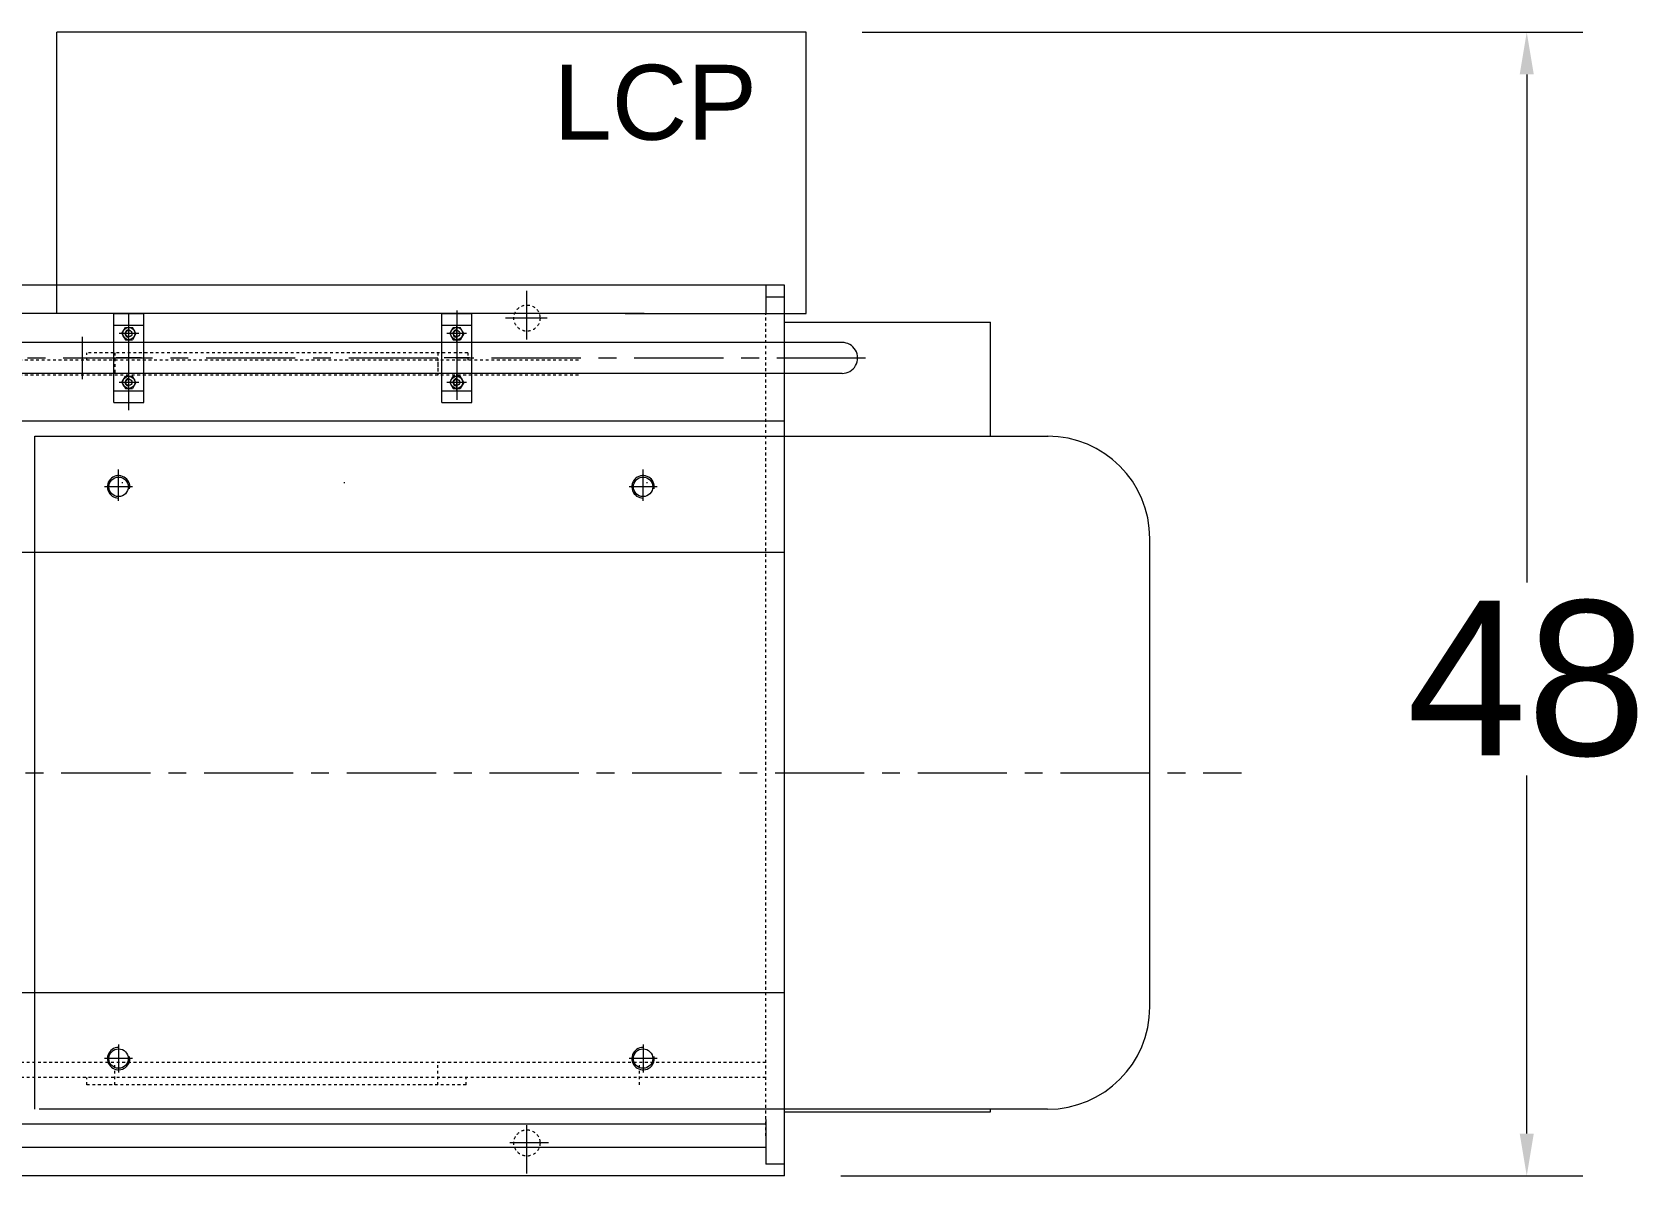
# Model space of a CAD drawing. Header units: inches. Extents: x 0 to 22015, y 0 to 16774.
# Drawn here: x 18722 to 20443, y 6713 to 7933 of the extents above; entities that cross this region are included whole.
import ezdxf

# ---------------------------------------------------------------- set-up
doc = ezdxf.new("R2010")
doc.units = ezdxf.units.IN
doc.header["$MEASUREMENT"] = 0
doc.linetypes.add('CENTER', pattern=[50.8, 31.75, -6.35, 6.35, -6.35])
doc.linetypes.add('EB_DASH', pattern=[6, 3, -3])
doc.layers.get('Defpoints').update_dxf_attribs({"lineweight": 5})
for name, color, linetype, lineweight in [('06___ANNOTATIONS', 7, 'Continuous', 5), ('CAXA0', 7, 'Continuous', 5), ('CAXA1', 5, 'CENTER', 5), ('CAXA2', 6, 'EB_DASH', 5)]:
    doc.layers.add(name, color=color, linetype=linetype, lineweight=lineweight)
doc.styles.add('Roman', font='arial.ttf')
doc.styles.get("Standard").update_dxf_attribs({"font": 'arial.ttf'})
doc.dimstyles.new('ISO-25', dxfattribs={"dimscale": 30, "dimtxt": 1.5, "dimasz": 1.5, "dimexe": 2, "dimexo": 2, "dimtad": 1, "dimtih": 1, "dimtoh": 1, "dimdec": 1, "dimlfac": 0.03937, "dimdsep": 46, "dimtxsty": 'Standard', "dimcen": 2.5, "dimclrd": 7, "dimclre": 7, "dimclrt": 7, "dimadec": 0, "dimazin": 0, "dimtfac": 1, "dimtdec": 1, "dimtmove": 0, "dimatfit": 3, "dimfxl": 1, "dimlwd": 5, "dimlwe": 5, "dimarcsym": 0})

# ---------------------------------------------------------------- blocks, each defined once
blk = doc.blocks.new('*D49')
at = {"color": 7, "linetype": 'Continuous', "lineweight": 5, "transparency": 16777216}
for p, q in [((19608.6, 7933), (20378, 7933)), ((20318, 7888), (20318, 7345.8)), ((20318, 6758), (20318, 7139.9)), ((19585.6, 6713), (20378, 6713))]:
    blk.add_line(p, q, dxfattribs=at)
at = {"color": 7, "transparency": 16777216}
for points in [[(20310.5, 7888), (20325.5, 7888), (20318, 7933)], [(20310.5, 6758), (20325.5, 6758), (20318, 6713)]]:
    blk.add_solid(points, dxfattribs=at)
at = {"layer": 'Defpoints', "color": 0, "transparency": 16777216}
for p in [(19548.6, 7933), (19525.6, 6713), (20318, 6713)]:
    blk.add_point(p, dxfattribs=at)
at = {"color": 7, "lineweight": 5, "transparency": 16777216, "insert": (20318, 7242.8), "char_height": 165, "attachment_point": 5, "style": 'Roman'}
blk.add_mtext('48', dxfattribs=at)

msp = doc.modelspace()

# ---------------------------------------------------------------- linework, layer by layer
at = {"color": 7, "lineweight": 5}
for p, q in [((19525.56, 7623.7), (19745.55, 7623.7)), ((19745.5, 7501.97), (19745.55, 7623.7)), ((19525.56, 6781.07), (19745.55, 6781.07)), ((19745.55, 6781.07), (19745.55, 6783.97))]:
    msp.add_line(p, q, dxfattribs=at)
at = {"layer": 'CAXA0', "color": 7, "linetype": 'Continuous', "lineweight": 5}
for p, q in [((18748.56, 7632.98), (18748.56, 7932.98)), ((19548.56, 7932.98), (18748.56, 7932.98)), ((19548.56, 7632.98), (19548.56, 7932.98)), ((19525.56, 7662.98), (17825.55, 7662.98)), ((19505.56, 7662.98), (19505.56, 7632.96)), ((19525.56, 6712.97), (19525.56, 7662.98)), ((19505.56, 7650.48), (19505.56, 7632.98)), ((19525.56, 7650.48), (19505.56, 7650.48)), ((19375.56, 7632.98), (18188.76, 7632.98)), ((18809.56, 7632.97), (18841.56, 7632.97)), ((18809.56, 7537.97), (18809.56, 7632.97)), ((18841.56, 7537.97), (18841.56, 7632.97)), ((19159.56, 7632.97), (19191.56, 7632.97)), ((19159.56, 7537.97), (19159.56, 7632.97)), ((19191.56, 7537.97), (19191.56, 7632.97)), ((19355.56, 7632.98), (19548.56, 7632.98)), ((19448.56, 7632.96), (19498.56, 7632.96)), ((18809.56, 7620.47), (18841.56, 7620.47)), ((18818.05, 7611.47), (18821.8, 7617.97)), ((18818.05, 7611.47), (18821.8, 7604.97)), ((18821.8, 7617.97), (18829.31, 7617.97)), ((18821.8, 7604.97), (18829.31, 7604.97)), ((18833.06, 7611.47), (18829.31, 7617.97)), ((18833.06, 7611.47), (18829.31, 7604.97)), ((19159.56, 7620.47), (19191.56, 7620.47)), ((19168.05, 7611.47), (19171.8, 7617.97)), ((19168.05, 7611.47), (19171.8, 7604.97)), ((19171.8, 7617.97), (19179.31, 7617.97)), ((19171.8, 7604.97), (19179.31, 7604.97)), ((19183.06, 7611.47), (19179.31, 7617.97)), ((19183.06, 7611.47), (19179.31, 7604.97)), ((19587.25, 7601.97), (18592.46, 7601.97)), ((19587.09, 7568.97), (18592.46, 7568.97)), ((18818.05, 7559.47), (18821.8, 7565.97)), ((18818.05, 7559.47), (18821.8, 7552.97)), ((18821.8, 7565.97), (18829.31, 7565.97)), ((18833.06, 7559.47), (18829.31, 7565.97)), ((18833.06, 7559.47), (18829.31, 7552.97)), ((19168.05, 7559.47), (19171.8, 7565.97)), ((19168.05, 7559.47), (19171.8, 7552.97)), ((19171.8, 7565.97), (19179.31, 7565.97)), ((19183.06, 7559.47), (19179.31, 7565.97)), ((19183.06, 7559.47), (19179.31, 7552.97)), ((18809.56, 7550.47), (18841.56, 7550.47)), ((18809.56, 7537.97), (18841.56, 7537.97)), ((18821.8, 7552.97), (18829.31, 7552.97)), ((19159.56, 7550.47), (19191.56, 7550.47)), ((19159.56, 7537.97), (19191.56, 7537.97)), ((19171.8, 7552.97), (19179.31, 7552.97)), ((19525.56, 7517.97), (18709.84, 7517.97)), ((18725.04, 6783.97), (18725.04, 7501.98)), ((18725.04, 7501.9), (19807.11, 7501.97)), ((19915.56, 6893.1), (19915.56, 7392.85)), ((19525.56, 7377.97), (18709.84, 7377.97)), ((19525.56, 6742.97), (19525.56, 7022.97)), ((19525.56, 6907.98), (18709.84, 6907.98)), ((19806.43, 6783.97), (18729.89, 6783.97)), ((19505.56, 6767.98), (18709.84, 6767.98)), ((19505.56, 6772.97), (19505.56, 6725.47)), ((19505.56, 6742.97), (17825.55, 6742.97)), ((19525.56, 6712.97), (17825.55, 6712.97)), ((19525.56, 6725.47), (19505.56, 6725.47))]:
    msp.add_line(p, q, dxfattribs=at)
for centre, radius in [((18825.56, 7611.47), 6.5), ((18825.56, 7611.47), 3.4), ((19175.56, 7611.47), 6.5), ((19175.56, 7611.47), 3.4), ((18825.56, 7559.47), 6.5), ((18825.56, 7559.47), 3.4), ((19175.56, 7559.47), 6.5), ((19175.56, 7559.47), 3.4), ((18814.56, 7447.98), 10.38), ((19374.56, 7447.98), 10.38), ((18814.56, 6837.97), 10.38), ((19374.56, 6837.97), 10.38)]:
    msp.add_circle(centre, radius, dxfattribs=at)
for centre, radius, start, end in [((18825.56, 7611.47), 4, 80, 270), ((19175.56, 7611.47), 4, 80, 270), ((19587.09, 7585.47), 16.5, 270, 90.56351), ((18825.56, 7559.47), 4, 80, 270), ((19175.56, 7559.47), 4, 80, 270), ((19806.43, 7392.85), 109.13, 0, 90), ((18814.56, 7447.98), 12, 350, 270), ((19374.56, 7447.98), 12, 350, 270), ((19806.43, 6893.1), 109.13, 270, 0), ((18814.56, 6837.97), 12, 90, 10), ((19374.56, 6837.97), 12, 90, 10)]:
    msp.add_arc(centre, radius, start, end, dxfattribs=at)
at = {"layer": 'CAXA1', "linetype": 'CENTER', "lineweight": 5, "ltscale": 3}
for p, q in [((19250.55, 7605.27), (19250.55, 7656.98)), ((18825.56, 7529.67), (18825.56, 7641.31)), ((18825.61, 7607.93), (18825.61, 7632.97)), ((19175.56, 7636.17), (19175.56, 7532.35)), ((19271.97, 7627.97), (19227.81, 7627.97)), ((18775.56, 7607.93), (18775.56, 7563.01)), ((18836.06, 7611.47), (18815.05, 7611.47)), ((18825.56, 7601.97), (18825.56, 7620.97)), ((19186.06, 7611.47), (19165.05, 7611.47)), ((19175.56, 7601.97), (19175.56, 7620.97)), ((18298.32, 7585.47), (19612.16, 7585.47)), ((18839.06, 7585.47), (18812.05, 7585.47)), ((19189.06, 7585.47), (19162.05, 7585.47)), ((18836.06, 7559.47), (18815.05, 7559.47)), ((18825.56, 7549.97), (18825.56, 7568.97)), ((19186.06, 7559.47), (19165.05, 7559.47)), ((19175.56, 7549.97), (19175.56, 7568.97)), ((18814.56, 7432.98), (18814.56, 7466.31)), ((18814.56, 7432.98), (18814.56, 7462.98)), ((19374.56, 7432.98), (19374.56, 7466.31)), ((19374.56, 7432.98), (19374.56, 7462.98)), ((18829.56, 7447.98), (18799.56, 7447.98)), ((19389.56, 7447.98), (19359.56, 7447.98)), ((17839.01, 7142.96), (20013.42, 7142.96)), ((18814.56, 6852.97), (18814.56, 6822.97)), ((19374.56, 6852.97), (19374.56, 6822.97)), ((18829.56, 6837.97), (18799.56, 6837.97)), ((19389.56, 6837.97), (19359.56, 6837.97)), ((19250.55, 6715.27), (19250.55, 6766.98)), ((19273.56, 6747.97), (19232.17, 6747.97))]:
    msp.add_line(p, q, dxfattribs=at)
at = {"layer": 'CAXA2', "color": 7, "linetype": 'EB_DASH', "lineweight": 5}
for p, q in [((19505.56, 6755.47), (19505.56, 7632.98)), ((18780.56, 7582.98), (18780.56, 7590.98)), ((19187.35, 7590.98), (18780.56, 7590.98)), ((18810.56, 7590.98), (18810.56, 7566.98)), ((19155.56, 7590.98), (19155.56, 7570.98)), ((19187.35, 7590.98), (19187.35, 7582.98)), ((19305.56, 7582.98), (17825.55, 7582.98)), ((19155.56, 7580.98), (19155.56, 7566.98)), ((19305.56, 7566.98), (18396.06, 7566.98)), ((18818.56, 7452.98), (18818.56, 7451.98)), ((19055.56, 7452.98), (19055.56, 7451.98)), ((19378.56, 7452.98), (19378.56, 7451.98)), ((19505.56, 6833.97), (17825.55, 6833.97)), ((18810.56, 6809.97), (18810.56, 6833.97)), ((19155.56, 6809.97), (19155.56, 6833.97)), ((19370.56, 6809.97), (19370.56, 6833.97)), ((19505.56, 6817.97), (17825.55, 6817.97)), ((18780.56, 6809.97), (18780.56, 6817.97)), ((19185.56, 6809.97), (19185.56, 6817.97)), ((19185.56, 6809.97), (18780.56, 6809.97))]:
    msp.add_line(p, q, dxfattribs=at)
for centre in [(19250.55, 7627.97), (19250.55, 6747.97)]:
    msp.add_circle(centre, 14, dxfattribs=at)

# ---------------------------------------------------------------- texts
at = {"layer": '06___ANNOTATIONS', "color": 7, "linetype": 'Continuous', "lineweight": 5, "insert": (19278.84, 7857.69), "char_height": 80, "width": 4297.3632, "attachment_point": 4, "style": 'Roman'}
msp.add_mtext('LCP', dxfattribs=at)

# ---------------------------------------------------------------- dimensions: what is measured, and where the dimension line sits
at = {"color": 7, "lineweight": 5}
dim = msp.add_linear_dim(base=(20318.01, 6712.97), p1=(19548.56, 7932.98), p2=(19525.56, 6712.97), angle=90, dimstyle='ISO-25', override={"dimtxt": 5.5, "dimpost": '\\X', "dimtxsty": 'Roman', "dimtmove": 1}, dxfattribs=at)
dim.commit()
dim.dimension.update_dxf_attribs({"geometry": '*D49', "text_midpoint": (20318.01, 7242.85), "dimtype": 160})

doc.saveas('drawing.dxf')
